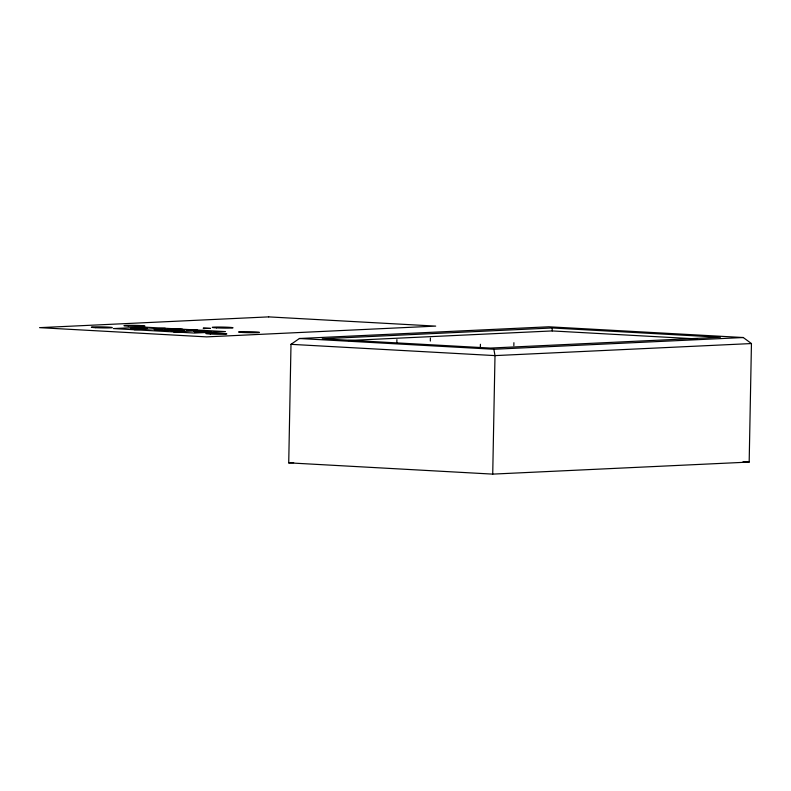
<?xml version="1.0" encoding="UTF-8"?>
<svg xmlns="http://www.w3.org/2000/svg" width="791" height="791" viewBox="0 0 791 791"><rect width="100%" height="100%" fill="white"/><g stroke="black" fill="none" stroke-linecap="round" stroke-linejoin="round"><path stroke-width="1.19" d="M288.725 462.844L290.999 344.332L299.413 338.508L548.816 326.792L743.263 337.53L751.45 343.551L749.176 462.073L492.724 474.116L288.725 462.844L293.659 462.616M396.845 342.622L396.904 339.655M430.334 341.05L430.393 338.083M480.355 347.239L480.414 344.273M492.724 474.116L494.998 355.604L493.871 349.256L299.413 338.508M513.843 345.667L513.903 342.701M348 340.525L552.187 330.935L552.237 327.968L720.453 337.263L490.44 348.07L322.234 338.775L552.237 327.968M194.616 331.785L200.083 331.864M205.452 331.904L206.105 331.805L202.348 331.795M199.164 331.567L202.15 331.587M202.061 331.617L199.223 331.577M193.518 330.074L194.309 330.055L189.118 330.094L193.34 330.084M169.709 328.819C175.899 328.858 165.388 328.829 171.647 328.769M171.598 328.819L169.739 328.838M173.427 329.076L170.935 329.066L172.438 328.997M195.051 331.785L195.555 331.775M206.135 331.904L205.462 331.923M195.97 331.281L195.417 331.271M137.07 327.949L140.6 327.998L140.027 327.968M195.95 331.35L197.028 331.449M142.261 328.305L140.798 328.265L143.408 328.156L142.835 328.127M143.883 328.334L147.274 328.374L142.281 328.334M205.294 331.815L204.968 331.755M130.752 328.324L132.848 328.483M134.233 328.265L132.216 328.285L136.26 328.344L134.539 328.235M134.223 329.728L165.24 328.265M173.684 329.194L179.201 329.204L175.592 329.303M179.883 329.442L179.27 329.412M196.267 330.173L193.241 330.322L195.12 330.371M196.85 330.203L194.606 330.312L195.426 330.361M197.671 330.252L195.466 330.134M173.585 331.904L204.612 330.44M193.795 331.34L197.532 331.31M197.196 331.538L199.629 331.429M198.343 332.012L194.675 331.805M201.151 331.923C195.417 332.18 207.539 331.973 200.874 331.933L201.458 332.032M203.673 331.894L207.924 331.933L206.461 331.854M206.441 331.854L211.237 332.082L205.937 331.933L207.42 331.973M493.871 349.256L743.263 337.53M751.45 343.551L494.998 355.604L290.999 344.332M174.158 330.559L172.893 330.628L177.51 330.885L170.866 330.598L181.05 330.598M201.873 331.706L200.993 331.736L205.126 331.894M180.012 329.313L179.399 329.353L180.417 329.313M172.537 329.155C176.67 328.987 168.523 329.096 173.437 329.066M174.03 330.46L184.728 330.569L176.62 330.223L182.296 330.539M202.506 331.834L201.428 331.775L203.208 331.716M195.802 331.854L196.682 331.825L195.041 331.795M200.687 331.528C203.544 331.637 197.76 331.518 200.627 331.627M201.794 332.012L202.476 332.022M138.148 328.057L135.874 327.978L138.504 327.889L137.931 327.85M197.275 331.439L196.178 331.389L199.025 331.399M180.566 329.283L182.672 329.402L178.064 329.432L179.27 329.501M142.004 328.305L145.336 328.265L144.763 328.235M193.607 329.985L191.284 329.946L193.617 330.045M133.541 328.394L132.572 328.334M552.187 330.935L697.069 338.934M174.178 328.918L174.682 328.947L168.453 328.947L168.958 328.977M141.441 328.047L142.014 328.077L138.029 328.206L139.503 328.196M194.566 331.31L193.558 331.281L194.309 331.32M195.248 331.35L194.724 331.34M196.821 331.459L198.244 331.538M203.435 331.825L204.187 331.864M137.456 328.394L138.039 328.433L134.104 328.552L138.9 328.591L136.527 328.502M135.409 328.433L136.309 328.453M743.026 461.726L749.176 462.073M160.148 329.788L155.817 329.738L160.148 329.788M188.723 329.946L187.012 329.926L188.723 329.946M177.273 329.392L179.943 329.521L177.273 329.392M165.398 329.906L168.71 330.223L160.603 330.114L175.632 330.104L165.398 329.906M161.68 329.837L154.304 329.679L161.68 329.837M189.316 329.966L186.439 329.916L189.316 329.966M203.327 328.196L210.465 328.423L203.327 328.196M268.683 316.884L39.55 327.652L206.57 336.877L435.693 326.11L268.683 316.884M144.358 327.118L113.34 328.572L194.467 333.051L225.484 331.597L144.358 327.118M201.132 332.121L199.807 332.091L201.132 332.121M216.477 327.87A10.382 0.504 1.1 0 0 232.959 327.84A10.382 0.504 1.1 0 0 218.494 327.039A10.382 0.504 1.1 0 0 216.477 327.87M210.287 334.02A10.382 0.504 1.1 0 0 226.77 333.98A10.382 0.504 1.1 0 0 212.304 333.179A10.382 0.504 1.1 0 0 210.287 334.02M242.886 332.487A10.382 0.504 1.1 0 0 259.379 332.447A10.382 0.504 1.1 0 0 244.913 331.647A10.382 0.504 1.1 0 0 242.886 332.487M95.76 327.692A10.382 0.504 1.1 0 0 112.243 327.652A10.382 0.504 1.1 0 0 97.777 326.851A10.382 0.504 1.1 0 0 95.76 327.692M128.369 326.159A10.382 0.504 1.1 0 0 144.852 326.119A10.382 0.504 1.1 0 0 130.386 325.319A10.382 0.504 1.1 0 0 128.369 326.159"/></g></svg>
